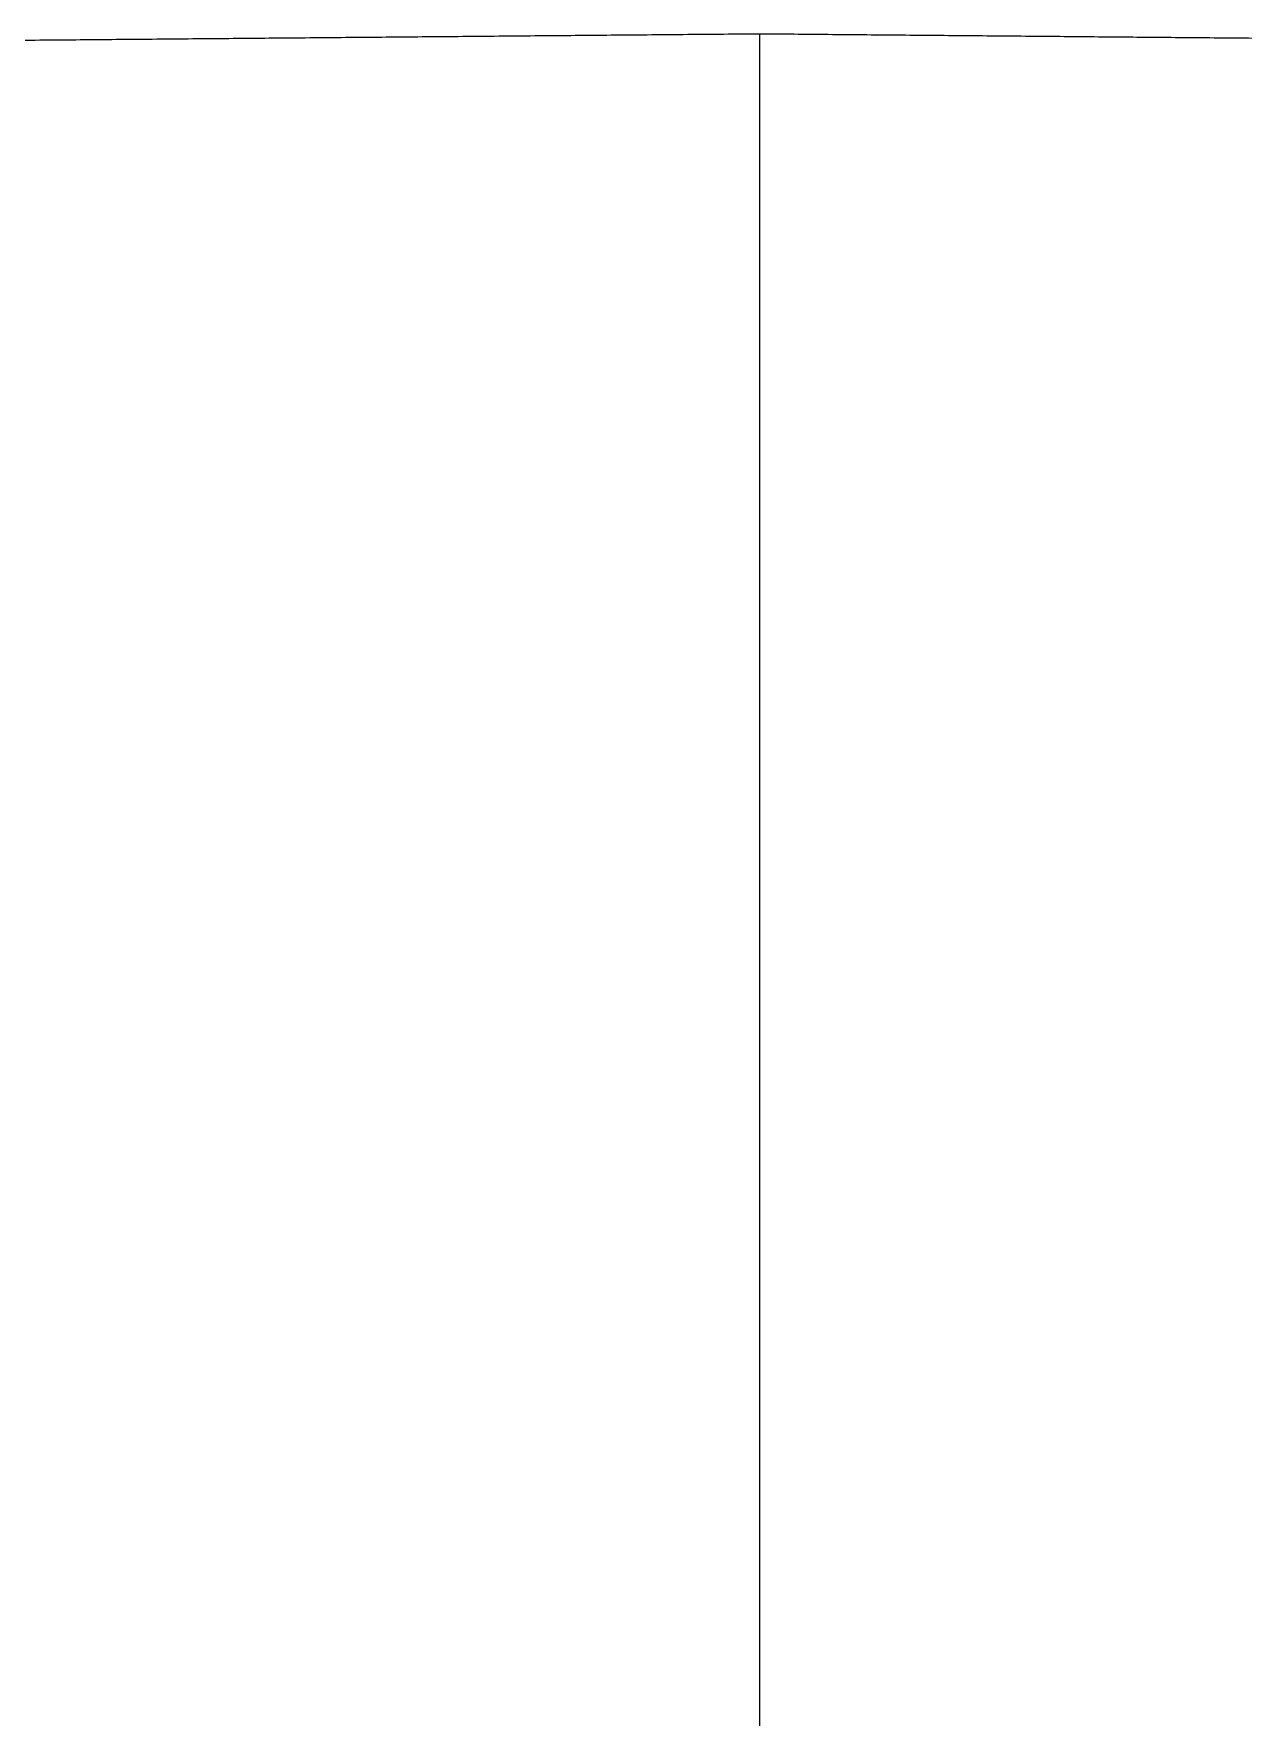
# Model space of a CAD drawing. Header units: millimetres. Extents: x 181 to 381, y 0 to 208.
# Drawn here: x 215.73 to 226.75, y 164.19 to 179.54 of the extents above; entities that cross this region are included whole.
import ezdxf

# ---------------------------------------------------------------- set-up
doc = ezdxf.new("R2010")
doc.units = ezdxf.units.MM
doc.layers.add('Make2D$可见线$曲线', color=7, linetype='Continuous', true_color=0x000000)

msp = doc.modelspace()

# ---------------------------------------------------------------- linework, layer by layer
at = {"layer": 'Make2D$可见线$曲线', "color": 18, "lineweight": -3, "true_color": 0x000000}
for points, degree in [([(211.844, 179.45), (217.094, 179.496), (222.344, 179.542)], 2), ([(222.344, 179.542), (224.845, 179.52), (227.346, 179.498)], 2), ([(223.411, 179.521), (223.411, 179.521), (223.411, 179.521), (223.411, 179.521)], 3), ([(222.344, 157.643), (222.344, 168.094), (222.344, 178.544)], 2)]:
    msp.add_open_spline(points, degree=degree, dxfattribs=at)
msp.add_open_spline([(222.344, 178.544), (222.344, 178.711), (222.344, 178.972), (222.344, 179.266), (222.344, 179.47), (222.344, 179.542), (222.344, 179.542)], degree=3, knots=[0, 0, 0, 0, 0.39825, 0.7965, 1.19475, 1.591302, 1.591302, 1.591302, 1.591302], dxfattribs=at)

doc.saveas('drawing.dxf')
